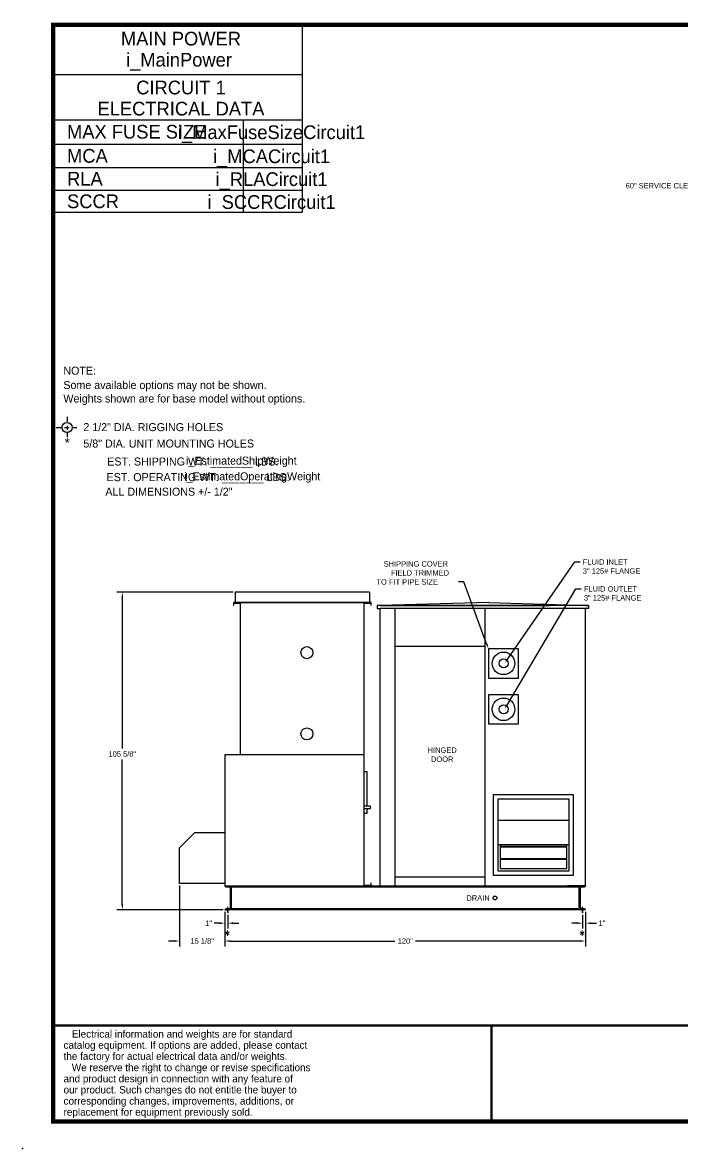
# Model space of a CAD drawing. Header units: inches. Extents: x -260 to 341, y -95 to 285.
# Drawn here: x -259.9 to -40.3, y -94.5 to 279.7 of the extents above; entities that cross this region are included whole.
import ezdxf
from ezdxf.enums import TextEntityAlignment as Align

# ---------------------------------------------------------------- set-up
doc = ezdxf.new("R2010")
doc.units = ezdxf.units.IN
doc.header["$MEASUREMENT"] = 0
doc.layers.get('0').update_dxf_attribs({"color": 10})
doc.layers.add('C1E', color=1, linetype='Continuous')
doc.styles.add('ROMANS', font='romans.shx', dxfattribs={"height": 0.125})

msp = doc.modelspace()

# ---------------------------------------------------------------- linework, layer by layer
at = {"lineweight": 30}
for p, q in [((-245.0728, 148.69398), (-245.0728, 146.92896)), ((-248.72964, 145.11742), (-246.93964, 145.11742)), ((-245.90692, 145.11742), (-244.39757, 145.11742)), ((-245.0728, 145.68948), (-245.0728, 144.35467)), ((-245.0728, 143.40122), (-245.0728, 142.00929)), ((-243.36485, 145.11742), (-241.83557, 145.11742)), ((-103.89098, -85.53619), (-103.89098, -53.64244))]:
    msp.add_line(p, q, dxfattribs=at)
at = {"color": 1, "ltscale": 5}
for p, q in [((-189.8084, 90.39024), (-228.4885, 90.39024)), ((-226.6885, 88.59024), (-226.6885, 38.37774)), ((-104.7459, 86.89024), (-140.9334, 85.89024)), ((-104.7459, 86.89024), (-71.5584, 85.89024)), ((-140.9334, 85.89024), (-141.9334, 85.89024)), ((-141.9334, 85.89024), (-141.9334, 84.89024)), ((-141.9334, 84.89024), (-140.9334, 84.89024)), ((-140.9334, 85.89024), (-84.40406, 85.89024)), ((-71.5584, 85.89024), (-140.9334, 85.89024)), ((-140.9334, -7.23476), (-140.9334, 84.89024)), ((-71.5584, 84.89024), (-140.9334, 84.89024)), ((-135.9334, -7.23476), (-135.9334, 84.89024)), ((-105.9334, -7.23476), (-105.9334, 84.89024)), ((-72.5584, 85.89024), (-71.5584, 85.89024)), ((-72.5584, -7.23476), (-72.5584, 84.89024)), ((-71.5584, 85.89024), (-71.5584, 84.89024)), ((-135.9334, 72.41501), (-105.9334, 72.41501)), ((-94.8585, 71.55044), (-104.87476, 71.55044)), ((-104.87476, 71.55044), (-104.87476, 61.83131)), ((-94.8585, 61.83131), (-94.8585, 71.55044)), ((-140.9334, -7.23476), (-140.9334, 68.89024)), ((-104.87476, 61.83131), (-94.8585, 61.83131)), ((-94.8585, 56.28801), (-104.87476, 56.28801)), ((-104.87476, 56.28801), (-104.87476, 46.56887)), ((-94.8585, 46.56887), (-94.8585, 56.28801)), ((-104.87476, 46.56887), (-94.8585, 46.56887)), ((-226.6885, -13.43476), (-226.6885, 34.77774)), ((-207.6834, -7.10976), (-207.6834, -27.37782)), ((-192.5584, -7.23476), (-72.5584, -7.23476)), ((-192.5584, -7.23476), (-192.5584, -7.23476)), ((-190.3084, -15.23476), (-190.3084, -7.23476)), ((-143.9334, -7.23476), (-140.9334, -7.23476)), ((-140.9334, -7.23476), (-134.9334, -7.23476)), ((-135.9334, -4.23476), (-105.9334, -4.23476)), ((-72.5584, -7.23476), (-78.5584, -7.23476)), ((-74.8084, -7.23476), (-74.8084, -15.23476)), ((-72.5584, -7.23476), (-72.5584, -7.23476)), ((-192.1834, -7.60976), (-191.0584, -7.60976)), ((-190.6834, -14.48476), (-190.6834, -7.98476)), ((-190.3084, -7.60976), (-74.8084, -7.60976)), ((-74.4334, -7.98476), (-74.4334, -14.48476)), ((-74.0584, -7.60976), (-72.9334, -7.60976)), ((-191.0584, -14.85976), (-192.1834, -14.85976)), ((-191.5584, -16.23476), (-191.5584, -14.23476)), ((-74.8084, -14.85976), (-190.3084, -14.85976)), ((-72.9334, -14.85976), (-74.0584, -14.85976)), ((-73.5584, -16.23476), (-73.5584, -14.23476)), ((-193.1834, -15.23476), (-228.4885, -15.23476)), ((-72.5584, -15.23476), (-192.5584, -15.23476)), ((-192.5584, -15.23476), (-192.5584, -15.23476)), ((-192.5584, -15.23476), (-191.5584, -15.23476)), ((-192.5584, -15.85976), (-192.5584, -21.43836)), ((-192.5584, -16.48476), (-192.5584, -27.37782)), ((-192.5584, -16.48476), (-192.5584, -27.37782)), ((-191.5584, -15.23476), (-191.5584, -16.23476)), ((-191.5584, -16.85976), (-191.5584, -21.43836)), ((-72.5584, -15.23476), (-73.5584, -15.23476)), ((-73.5584, -15.23476), (-73.5584, -16.23476)), ((-73.5584, -16.85976), (-73.5584, -21.43836)), ((-72.5584, -15.23476), (-72.5584, -15.23476)), ((-72.5584, -15.85976), (-72.5584, -27.37782)), ((-72.5584, -15.85976), (-72.5584, -21.43836)), ((-194.3584, -19.63836), (-196.1584, -19.63836)), ((-189.7584, -19.63836), (-187.9584, -19.63836)), ((-75.3584, -19.63836), (-77.1584, -19.63836)), ((-70.7584, -19.63836), (-68.9584, -19.63836)), ((-209.4834, -25.57782), (-211.2834, -25.57782)), ((-190.7584, -25.57782), (-188.9584, -25.57782)), ((-190.7584, -25.57782), (-136.0084, -25.57782)), ((-74.3584, -25.57782), (-129.1084, -25.57782))]:
    msp.add_line(p, q, dxfattribs=at)
at = {"color": 1, "linetype": 'Continuous'}
for p, q in [((-144.4334, 90.39024), (-189.1834, 90.39024)), ((-189.1834, 90.39024), (-189.1834, 86.89024)), ((-144.4334, 90.39024), (-144.4334, 86.89024)), ((-189.6834, 86.89024), (-189.6834, 86.01024)), ((-187.4334, 86.89024), (-189.6834, 86.89024)), ((-189.5584, 86.76524), (-187.4334, 86.76524)), ((-189.5584, 86.01024), (-189.5584, 86.76524)), ((-187.4334, 86.89024), (-187.4334, 86.87424)), ((-146.1834, 86.89024), (-187.4334, 86.89024)), ((-146.1834, 86.87424), (-187.4334, 86.87424)), ((-187.4334, 86.76524), (-187.4334, 36.28124)), ((-143.9334, 86.89024), (-146.1834, 86.89024)), ((-146.1834, 86.89024), (-146.1834, 86.87424)), ((-146.1834, 36.28124), (-146.1834, 86.76524)), ((-146.1834, 86.76524), (-144.0584, 86.76524)), ((-144.0584, 86.76524), (-144.0584, 86.01024)), ((-143.9334, 86.01024), (-143.9334, 86.89024)), ((-189.6834, 86.01024), (-189.5584, 86.01024)), ((-144.0584, 86.01024), (-143.9334, 86.01024)), ((-176.82431, 36.26524), (-192.5584, 36.26524)), ((-192.5584, 36.26524), (-192.5584, 12.68124)), ((-172.82431, 36.26524), (-187.4334, 36.28124)), ((-187.4174, 36.28124), (-187.4174, 36.26524)), ((-146.1834, 36.28124), (-172.82431, 36.28124)), ((-146.1834, 36.26524), (-172.82431, 36.26524)), ((-146.1994, 36.26524), (-146.1994, 36.28124)), ((-146.1834, -7.10976), (-146.1834, 36.26524)), ((-146.1834, 30.76524), (-145.3084, 30.76524)), ((-145.3084, 30.76524), (-145.3084, 19.39024)), ((-76.5584, 23.01524), (-103.3084, 23.01524)), ((-103.3084, 23.01524), (-103.3084, -3.73476)), ((-76.5584, -3.73476), (-76.5584, 23.01524)), ((-146.1834, 19.39024), (-144.1834, 19.39024)), ((-144.1834, 19.39024), (-144.1834, 18.39024)), ((-78.0584, 21.51524), (-101.8084, 21.51524)), ((-101.8084, 21.51524), (-101.8084, -2.23476)), ((-78.0584, -2.23476), (-78.0584, 21.51524)), ((-144.1834, 18.39024), (-146.1834, 18.39024)), ((-145.3084, 16.76524), (-146.1834, 16.76524)), ((-145.3084, 18.39024), (-145.3084, 16.76524)), ((-192.5584, 12.68124), (-192.5584, 10.51524)), ((-192.5424, 12.68124), (-192.5584, 12.68124)), ((-192.5424, 12.68124), (-192.5424, -7.21876)), ((-207.6834, 5.42424), (-202.5924, 10.51524)), ((-202.5924, 10.51524), (-192.5584, 10.51524)), ((-192.5584, 10.51524), (-192.5584, -6.48476)), ((-207.6834, -6.48476), (-207.6834, 5.42424)), ((-101.02715, 6.40153), (-101.02715, -1.45351)), ((-78.83965, 5.78903), (-101.02715, 5.78903)), ((-101.02715, 5.72653), (-78.83965, 5.72653)), ((-78.83965, -1.45351), (-78.83965, 6.40153)), ((-78.83965, 1.72653), (-101.02715, 1.72653)), ((-101.02715, 1.66403), (-78.83965, 1.66403)), ((-103.3084, -3.73476), (-76.5584, -3.73476)), ((-101.8084, -2.23476), (-78.0584, -2.23476)), ((-101.02715, -1.45351), (-78.83965, -1.45351)), ((-192.5584, -6.48476), (-207.6834, -6.48476)), ((-192.5584, -6.48476), (-192.5584, -7.21876)), ((-192.5424, -7.21876), (-192.5584, -7.21876)), ((-192.5584, -7.21876), (-192.5584, -7.23476)), ((-192.5584, -7.23476), (-143.9334, -7.23476)), ((-144.0584, -7.10976), (-146.1834, -7.10976)), ((-143.9334, -6.35476), (-144.0584, -6.35476)), ((-144.0584, -6.35476), (-144.0584, -7.10976)), ((-143.9334, -7.23476), (-143.9334, -6.35476))]:
    msp.add_line(p, q, dxfattribs=at)
at = {"ltscale": 5}
for p, q in [((-78.0584, 14.51171), (-101.8084, 14.51171)), ((-78.0584, 6.40153), (-101.8084, 6.40153))]:
    msp.add_line(p, q, dxfattribs=at)
at = {"const_width": 1.458}
msp.add_lwpolyline([(-249.69098, -85.53619), (333.50902, -85.53619), (333.50902, 278.96381), (-249.69098, 278.96381), (-249.69098, -85.53619)], dxfattribs=at)
at = {"color": 1, "ltscale": 5}
for points in [[(-98.48501, 68.18022), (-76.20757, 100.40394), (-74.40757, 100.40394)], [(-105.49563, 73.23998), (-113.03879, 93.76677), (-114.83879, 93.76677)], [(-98.59082, 53.07306), (-75.83167, 91.47046), (-74.03167, 91.47046)]]:
    msp.add_lwpolyline(points, dxfattribs=at)
at = {"lineweight": 30, "const_width": 0.729}
for points in [[(-103.02906, -53.64244), (-249.69098, -53.64244)], [(333.50902, -53.64244), (-103.89098, -53.64244), (-103.89098, -85.53619)]]:
    msp.add_lwpolyline(points, dxfattribs=at)
at = {"lineweight": 30}
msp.add_circle((-245.0728, 145.11742), 1.6784, dxfattribs=at)
at = {"color": 1, "linetype": 'Continuous'}
for centre in [(-165.29039, 70.26524), (-165.29039, 43.26524)]:
    msp.add_circle(centre, 2, dxfattribs=at)
at = {"color": 1, "ltscale": 5}
for centre, radius in [((-99.84957, 66.6996), 3.75), ((-99.84957, 66.6996), 1.5), ((-99.84957, 51.43717), 3.75), ((-99.84957, 51.43717), 1.5), ((-102.71208, -11.27279), 0.625)]:
    msp.add_circle(centre, radius, dxfattribs=at)
for centre, start, end in [((-192.1834, -7.23476), 180, 270), ((-72.9334, -7.23476), 270, 360), ((-191.0584, -7.98476), 0, 90), ((-74.0584, -7.98476), 90, 180), ((-192.1834, -15.23476), 90, 180), ((-191.0584, -14.48476), 270, 0), ((-74.0584, -14.48476), 180, 270), ((-72.9334, -15.23476), 0, 90)]:
    msp.add_arc(centre, 0.375, start, end, dxfattribs=at)
msp.add_point((-259.8846, -94.52654))
for points in [[(-226.9885, 88.59024), (-226.3885, 88.59024), (-226.6885, 90.39024)], [(-105.21404, 73.34346), (-104.87476, 71.55044), (-105.77722, 73.1365)], [(-98.23824, 68.00962), (-99.50862, 66.6996), (-98.73178, 68.35082)], [(-98.33275, 52.92009), (-99.50862, 51.52462), (-98.84889, 53.22602)], [(-226.9885, -13.43476), (-226.3885, -13.43476), (-226.6885, -15.23476)], [(-194.3584, -19.33836), (-194.3584, -19.93836), (-192.5584, -19.63836)], [(-189.7584, -19.33836), (-189.7584, -19.93836), (-191.5584, -19.63836)], [(-75.3584, -19.33836), (-75.3584, -19.93836), (-73.5584, -19.63836)], [(-70.7584, -19.33836), (-70.7584, -19.93836), (-72.5584, -19.63836)], [(-209.4834, -25.27782), (-209.4834, -25.87782), (-207.6834, -25.57782)], [(-190.7584, -25.27782), (-190.7584, -25.87782), (-192.5584, -25.57782)], [(-190.7584, -25.27782), (-190.7584, -25.87782), (-192.5584, -25.57782)], [(-74.3584, -25.27782), (-74.3584, -25.87782), (-72.5584, -25.57782)]]:
    msp.add_solid(points, dxfattribs=at)
at = {"layer": 'C1E', "lineweight": 30}
for p, q in [((-166.81423, 278.96381), (-166.81423, 216.62567)), ((-166.81423, 262.27423), (-249.69098, 262.27423)), ((-166.81423, 247.24551), (-249.23614, 247.24551)), ((-186.43977, 247.24551), (-186.43977, 216.62567)), ((-249.25951, 239.288), (-166.81423, 239.288)), ((-249.44458, 231.50088), (-166.81423, 231.50088)), ((-249.82728, 223.92424), (-166.81423, 223.92424)), ((-249.81442, 216.62567), (-166.81423, 216.62567))]:
    msp.add_line(p, q, dxfattribs=at)

# ---------------------------------------------------------------- texts
at = {"color": 1}
for s, p in [('60" SERVICE CLEARANCE', (-59.26472, 224.55577)), ('FLUID INLET', (-73.50757, 99.50394)), ('SHIPPING COVER', (-139.73879, 98.86677)), ('FIELD TRIMMED', (-137.33879, 95.86677)), ('3" 125# FLANGE', (-73.50757, 96.50394)), ('TO FIT PIPE SIZE', (-142.13879, 92.86677)), ('FLUID OUTLET', (-73.13167, 90.57046)), ('3" 125# FLANGE', (-73.13167, 87.57046))]:
    msp.add_text(s, height=1.8, dxfattribs=at).set_placement(p)
at = {"lineweight": 30}
for s, height, p in [('NOTE:', 2.659392, (-246.29503, 162.65789)), ('Some available options may not be shown.', 2.659392, (-246.29503, 157.88466)), ('Weights shown are for base model without options.', 2.659392, (-246.29503, 153.40072)), ('2 1/2" DIA. RIGGING HOLES', 2.659392, (-239.6373, 143.89205)), ('5/8" DIA. UNIT MOUNTING HOLES', 2.659392, (-239.6373, 138.43725)), ('   Electrical information and weights are for standard', 2.4672094, (-246.23193, -57.69078)), ('catalog equipment. If options are added, please contact', 2.4672094, (-246.23193, -61.3916)), ('the factory for actual electrical data and/or weights.', 2.4672094, (-246.23193, -65.09241)), ('   We reserve the right to change or revise specifications', 2.4672094, (-246.23193, -68.83989)), ('and product design in connection with any feature of', 2.4672094, (-246.23193, -72.54071)), ('our product. Such changes do not entitle the buyer to', 2.4672094, (-246.23193, -76.24152)), ('corresponding changes, improvements, additions, or ', 2.4672094, (-246.23193, -79.94234)), ('replacement for equipment previously sold.', 2.4672094, (-246.23193, -83.64315))]:
    msp.add_text(s, height=height, dxfattribs=at).set_placement(p)
for s, height, p in [('*', 3.27288, (-245.00374, 138.39119)), ('EST. SHIPPING WT. _______ LBS.', 2.659392, (-203.25475, 132.46112)), ('i_EstimatedShipWeight', 2.6624441, (-187.09083, 132.75163)), ('EST. OPERATING WT. _______ LBS.', 2.659392, (-201.48888, 127.25917)), ('i_EstimatedOperatingWeight', 2.659392, (-183.45196, 127.54968)), ('ALL DIMENSIONS +/- 1/2"', 2.659392, (-211.17238, 122.43283))]:
    msp.add_text(s, height=height, dxfattribs=at).set_placement(p, align=Align.CENTER)
at = {"color": 1, "style": 'ROMANS'}
for p in [(-192.76858, -25.09663), (-74.76858, -25.09663)]:
    msp.add_text('*', height=2.99066, dxfattribs=at).set_placement(p)
at = {"color": 1, "ltscale": 5, "char_height": 1.8}
for s, insert, attachment_point in [('105 5/8"', (-226.6885, 36.57774), 5), ('HINGED\\PDOOR', (-120.27426, 36.34749), 5), ('DRAIN', (-104.46713, -12.17384), 9), ('\\A1;1"', (-197.9584, -19.63836), 5), ('\\A1;1"', (-67.1584, -19.63836), 5), ('\\A1;15 1/8"', (-200.1209, -25.57782), 5), ('\\A1;120"', (-132.5584, -25.57782), 5)]:
    msp.add_mtext(s, dxfattribs=dict(at, insert=insert, attachment_point=attachment_point))
at = {"layer": 'C1E', "lineweight": 30}
for s, p in [('MAIN POWER', (-207.16648, 272.05752)), ('i_MainPower', (-207.83174, 265.03456)), ('CIRCUIT 1', (-207.16648, 255.81609)), ('ELECTRICAL DATA', (-207.16648, 248.79313)), ('i_MaxFuseSizeCircuit1', (-177.04221, 240.95177)), ('i_MCACircuit1', (-177.04221, 232.94943)), ('i_RLACircuit1', (-177.04221, 225.35568)), ('i_SCCRCircuit1', (-177.04221, 217.76193))]:
    msp.add_text(s, height=4.55625, dxfattribs=at).set_placement(p, align=Align.CENTER)
for s, p in [('MAX FUSE SIZE', (-245.06623, 241.10542)), ('MCA', (-245.06623, 233.10308)), ('RLA', (-245.06623, 225.50933)), ('SCCR', (-245.06623, 217.99466))]:
    msp.add_text(s, height=4.55625, dxfattribs=at).set_placement(p)

doc.saveas('drawing.dxf')
